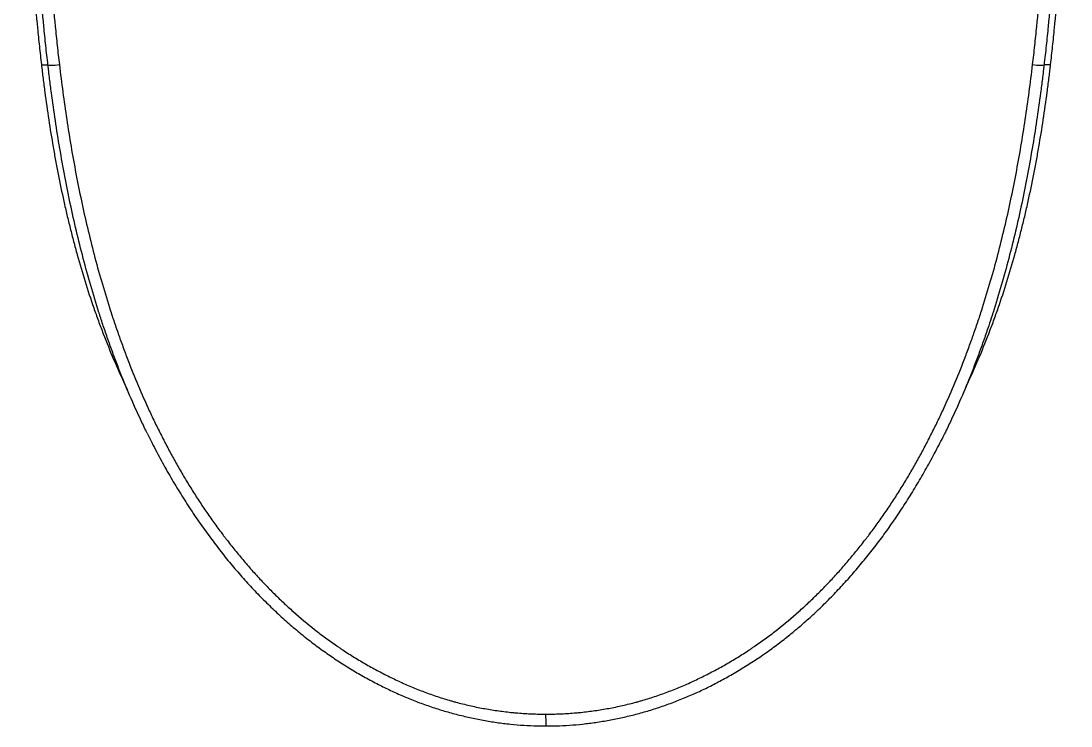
# Model space of a CAD drawing. Extents: x 86520 to 160660, y -2551 to 2752.
# Drawn here: x 89818 to 90218.6, y 1825.1 to 2094.2 of the extents above; entities that cross this region are included whole.
import ezdxf

# ---------------------------------------------------------------- set-up
doc = ezdxf.new("R2010")
doc.units = 0
doc.header["$LTSCALE"] = 10
doc.header["$MEASUREMENT"] = 0
doc.layers.add('1', color=7, linetype='CONTINUOUS')

msp = doc.modelspace()

# ---------------------------------------------------------------- linework, layer by layer
at = {"layer": '1', "color": 7, "linetype": 'CONTINUOUS'}
for p, q in [((89825.7801, 2077.5081), (89825.7825, 2077.5084)), ((90210.8069, 2077.5084), (90210.8093, 2077.5081))]:
    msp.add_line(p, q, dxfattribs=at)
for centre, major_axis, start_param, end_param in [((89833.2261, 2078.1208), (-4.9662, -0.58), 0.07051857, 1.43905424), ((90203.3633, 2078.1208), (-4.9662, 0.58), 1.70253841, 3.07107408)]:
    msp.add_ellipse(centre, major_axis=major_axis, ratio=0.094344, start_param=start_param, end_param=end_param, dxfattribs=at)
for points, knots in [([(89828.276, 2077.5092), (89827.9902, 2079.9543), (89827.7169, 2082.4), (89827.1936, 2087.2924), (89826.9435, 2089.739), (89826.2248, 2097.0795), (89825.7878, 2101.9741), (89825.1833, 2109.3152), (89824.9903, 2111.7621), (89824.6192, 2116.6553), (89824.4412, 2119.1009), (89823.9264, 2126.4346), (89823.6091, 2131.3192), (89823.0111, 2141.0767), (89822.7303, 2145.9497), (89822.3244, 2153.2482), (89822.1917, 2155.6786), (89821.931, 2160.5339), (89821.803, 2162.9588), (89821.5512, 2167.803), (89821.4274, 2170.2224), (89821.2468, 2173.8474), (89821.1875, 2175.055), (89821.0708, 2177.4689), (89821.0135, 2178.6752), (89820.9293, 2180.4836), (89820.9016, 2181.0862), (89820.8467, 2182.2911), (89820.7925, 2183.4956), (89820.7399, 2184.6996), (89820.6881, 2185.9032), (89820.6626, 2186.5049), (89820.5875, 2188.3095), (89820.5393, 2189.5117), (89820.4744, 2191.312), (89820.4539, 2191.9116), (89820.4246, 2192.8102), (89820.4102, 2193.2593), (89820.394, 2193.7831), (89820.3872, 2194.0075), (89820.3827, 2194.1571), (89820.3804, 2194.232), (89820.3781, 2194.3068)], [0, 0, 0, 0, 0.0625, 0.0625, 0.125, 0.125, 0.25, 0.25, 0.3125, 0.3125, 0.375, 0.375, 0.5, 0.5, 0.625, 0.625, 0.6875, 0.6875, 0.75, 0.75, 0.8125, 0.8125, 0.84375, 0.84375, 0.875, 0.875, 0.890625, 0.890625, 0.90625, 0.921875, 0.921875, 0.9375, 0.9375, 0.96875, 0.96875, 0.984375, 0.984375, 0.9921875, 0.99609375, 0.99804688, 0.99804688, 1, 1, 1, 1]), ([(89824.8607, 2193.2494), (89824.8767, 2192.6571), (89824.8936, 2192.0645), (89824.9291, 2190.8785), (89824.9478, 2190.2851), (89825.008, 2188.5034), (89825.0535, 2187.3133), (89825.1243, 2185.5267), (89825.1483, 2184.931), (89825.1973, 2183.7393), (89825.2471, 2182.5474), (89825.2984, 2181.3548), (89825.3505, 2180.1618), (89825.3769, 2179.5651), (89825.4571, 2177.7745), (89825.5118, 2176.5801), (89825.6233, 2174.1899), (89825.6801, 2172.9941), (89825.8533, 2169.4045), (89825.9724, 2167.0086), (89826.2155, 2162.2111), (89826.3395, 2159.8095), (89826.5928, 2155.0007), (89826.7221, 2152.5935), (89827.1186, 2145.3644), (89827.3942, 2140.5378), (89827.9835, 2130.8731), (89828.2973, 2126.0351), (89828.8077, 2118.7715), (89828.9844, 2116.3493), (89829.3531, 2111.503), (89829.929, 2104.2328), (89830.5821, 2096.9615), (89831.2987, 2089.6918), (89831.5481, 2087.2688), (89832.0701, 2082.4237), (89832.3427, 2080.0016), (89832.6279, 2077.5801)], [0, 0, 0, 0, 0.015625, 0.015625, 0.03125, 0.03125, 0.0625, 0.0625, 0.078125, 0.078125, 0.09375, 0.109375, 0.109375, 0.125, 0.125, 0.15625, 0.15625, 0.1875, 0.1875, 0.25, 0.25, 0.3125, 0.3125, 0.375, 0.375, 0.5, 0.5, 0.625, 0.625, 0.6875, 0.6875, 0.75, 0.875, 0.875, 0.9375, 0.9375, 1, 1, 1, 1]), ([(90203.9615, 2077.5801), (90204.2467, 2080.0016), (90204.5193, 2082.4237), (90205.0413, 2087.2688), (90205.2907, 2089.6918), (90206.0073, 2096.9615), (90206.4427, 2101.809), (90207.0443, 2109.0796), (90207.2363, 2111.503), (90207.605, 2116.3493), (90207.7817, 2118.7715), (90208.2921, 2126.0351), (90208.6058, 2130.8731), (90209.1952, 2140.5378), (90209.4708, 2145.3644), (90209.8673, 2152.5935), (90209.9966, 2155.0007), (90210.2499, 2159.8095), (90210.3738, 2162.2111), (90210.6169, 2167.0086), (90210.7361, 2169.4045), (90210.9093, 2172.9941), (90210.9661, 2174.1899), (90211.0776, 2176.5801), (90211.1323, 2177.7745), (90211.2125, 2179.5651), (90211.2389, 2180.1618), (90211.291, 2181.3548), (90211.3423, 2182.5474), (90211.3921, 2183.7393), (90211.4411, 2184.931), (90211.4651, 2185.5267), (90211.5359, 2187.3133), (90211.5814, 2188.5034), (90211.6416, 2190.2851), (90211.6603, 2190.8785), (90211.6958, 2192.0645), (90211.7127, 2192.6571), (90211.7287, 2193.2494)], [0, 0, 0, 0, 0.0625, 0.0625, 0.125, 0.125, 0.25, 0.25, 0.3125, 0.3125, 0.375, 0.375, 0.5, 0.5, 0.625, 0.625, 0.6875, 0.6875, 0.75, 0.75, 0.8125, 0.8125, 0.84375, 0.84375, 0.875, 0.875, 0.890625, 0.890625, 0.90625, 0.921875, 0.921875, 0.9375, 0.9375, 0.96875, 0.96875, 0.984375, 0.984375, 1, 1, 1, 1]), ([(90216.2112, 2194.3068), (90216.1933, 2193.7084), (90216.1746, 2193.1097), (90216.1355, 2191.9116), (90216.115, 2191.312), (90216.0501, 2189.5117), (90216.0019, 2188.3095), (90215.9268, 2186.5049), (90215.9013, 2185.9032), (90215.8495, 2184.6996), (90215.7968, 2183.4956), (90215.7427, 2182.2911), (90215.6878, 2181.0862), (90215.6601, 2180.4836), (90215.5759, 2178.6752), (90215.5185, 2177.4689), (90215.4019, 2175.055), (90215.3425, 2173.8474), (90215.162, 2170.2224), (90215.0382, 2167.803), (90214.7864, 2162.9588), (90214.6584, 2160.5339), (90214.3977, 2155.6786), (90214.265, 2153.2482), (90213.8591, 2145.9497), (90213.5783, 2141.0767), (90212.9803, 2131.3192), (90212.663, 2126.4346), (90212.1482, 2119.1009), (90211.9702, 2116.6553), (90211.5991, 2111.7621), (90211.4061, 2109.3152), (90210.8016, 2101.9741), (90210.3646, 2097.0795), (90209.6459, 2089.739), (90209.3958, 2087.2924), (90209.0033, 2083.6231), (90208.8696, 2082.4002), (90208.5961, 2079.9545), (90208.4563, 2078.7317), (90208.3134, 2077.5092)], [0, 0, 0, 0, 0.015625, 0.015625, 0.03125, 0.03125, 0.0625, 0.0625, 0.078125, 0.078125, 0.09375, 0.109375, 0.109375, 0.125, 0.125, 0.15625, 0.15625, 0.1875, 0.1875, 0.25, 0.25, 0.3125, 0.3125, 0.375, 0.375, 0.5, 0.5, 0.625, 0.625, 0.6875, 0.6875, 0.75, 0.75, 0.875, 0.875, 0.9375, 0.9375, 0.96875, 0.96875, 1, 1, 1, 1]), ([(89817.995, 2189.6758), (89818.0364, 2188.5059), (89818.0798, 2187.3361), (89818.169, 2184.9965), (89818.2149, 2183.8269), (89818.3568, 2180.318), (89818.457, 2177.979), (89818.7737, 2170.9628), (89819.0063, 2166.2863), (89819.3827, 2159.273), (89819.5127, 2156.9355), (89819.7811, 2152.2608), (89819.9194, 2149.9236), (89820.2035, 2145.2498), (89820.3492, 2142.9131), (89820.6475, 2138.2403), (89820.8, 2135.9041), (89821.1113, 2131.2321), (89821.2703, 2128.8963), (89821.596, 2124.2254), (89821.7625, 2121.8901), (89822.1045, 2117.2203), (89822.2799, 2114.8857), (89822.6426, 2110.2172), (89822.8297, 2107.8834), (89823.4127, 2100.884), (89823.8299, 2096.2204), (89824.5124, 2089.2302), (89824.7494, 2086.901), (89825.2446, 2082.2446), (89825.5028, 2079.9175), (89825.7729, 2077.5917)], [0, 0, 0, 0, 0.03125, 0.03125, 0.0625, 0.0625, 0.125, 0.125, 0.25, 0.25, 0.3125, 0.3125, 0.375, 0.375, 0.4375, 0.4375, 0.5, 0.5, 0.5625, 0.5625, 0.625, 0.625, 0.6875, 0.6875, 0.75, 0.75, 0.875, 0.875, 0.9375, 0.9375, 1, 1, 1, 1]), ([(90210.8165, 2077.5917), (90211.0866, 2079.9175), (90211.3448, 2082.2446), (90211.84, 2086.901), (90212.0769, 2089.2302), (90212.7595, 2096.2204), (90213.1767, 2100.8841), (90213.7597, 2107.8836), (90213.9468, 2110.2174), (90214.3095, 2114.8858), (90214.4849, 2117.2204), (90214.8269, 2121.8903), (90214.9934, 2124.2255), (90215.3191, 2128.8965), (90215.4781, 2131.2322), (90215.7894, 2135.9042), (90215.9419, 2138.2404), (90216.2402, 2142.9132), (90216.3859, 2145.2499), (90216.812, 2152.2606), (90217.0812, 2156.9353), (90217.5831, 2166.2864), (90217.8157, 2170.9628), (90218.1324, 2177.979), (90218.2326, 2180.318), (90218.3745, 2183.8269), (90218.4204, 2184.9965), (90218.5096, 2187.3361), (90218.553, 2188.5059), (90218.5944, 2189.6758)], [0, 0, 0, 0, 0.0625, 0.0625, 0.125, 0.125, 0.25, 0.25, 0.3125, 0.3125, 0.375, 0.375, 0.4375, 0.4375, 0.5, 0.5, 0.5625, 0.5625, 0.625, 0.625, 0.75, 0.75, 0.875, 0.875, 0.9375, 0.9375, 0.96875, 0.96875, 1, 1, 1, 1]), ([(89825.7825, 2077.5084), (89825.9858, 2075.7596), (89826.1958, 2074.0116), (89826.6304, 2070.5175), (89826.8549, 2068.7713), (89827.5513, 2063.5365), (89828.0461, 2060.0511), (89829.1035, 2053.0907), (89829.6661, 2049.6156), (89830.416, 2045.2787), (89830.5683, 2044.4116), (89830.8777, 2042.6784), (89831.3488, 2040.0802), (89831.8416, 2037.4865), (89832.8575, 2032.3052), (89833.575, 2028.8593), (89834.7166, 2023.7041), (89835.108, 2021.9879), (89835.7121, 2019.4172), (89835.9163, 2018.5608), (89836.3305, 2016.8495), (89836.9603, 2014.2848), (89837.6161, 2011.7268), (89838.2901, 2009.1735), (89838.5177, 2008.3232), (89838.9792, 2006.6241), (89839.2129, 2005.7753), (89840.3972, 2001.536), (89841.3936, 1998.1602), (89843.4903, 1991.4418), (89844.5907, 1988.0992), (89846.0349, 1983.943), (89846.3272, 1983.1128), (89846.9188, 1981.4548), (89847.2181, 1980.6268), (89848.1265, 1978.1467), (89848.7458, 1976.499), (89850.646, 1971.5735), (89851.9689, 1968.3131), (89854.73, 1961.8404), (89856.1682, 1958.6279), (89857.986, 1954.7598), (89858.3085, 1954.0806), (89858.6336, 1953.4027)], [0, 0, 0, 0, 0.04093831, 0.04093831, 0.08187661, 0.08187661, 0.16375322, 0.16375322, 0.24562984, 0.24562984, 0.26609899, 0.26609899, 0.28656814, 0.32750645, 0.32750645, 0.40938306, 0.40938306, 0.45032137, 0.45032137, 0.47079052, 0.47079052, 0.49125967, 0.53219798, 0.53219798, 0.55266713, 0.55266713, 0.57313628, 0.57313628, 0.6550129, 0.6550129, 0.73688951, 0.73688951, 0.75735866, 0.75735866, 0.77782781, 0.77782781, 0.81876612, 0.81876612, 0.90064273, 0.90064273, 0.98251934, 0.98251934, 1, 1, 1, 1]), ([(89847.8382, 1982.6243), (89847.8004, 1982.7423), (89847.7627, 1982.8604), (89846.6334, 1986.4018), (89845.5909, 1989.8356), (89843.5984, 1996.7231), (89842.6484, 2000.1767), (89840.8357, 2007.1025), (89839.9731, 2010.5747), (89837.5093, 2021.0172), (89836.0318, 2028.0135), (89834.032, 2038.5522), (89833.4015, 2042.0725), (89832.2077, 2049.1266), (89831.6444, 2052.6603), (89830.5803, 2059.7402), (89830.0794, 2063.2863), (89829.3715, 2068.6139), (89829.1428, 2070.3911), (89828.8101, 2073.0589), (89828.6463, 2074.3933), (89828.4597, 2075.951), (89828.3675, 2076.73), (89828.3217, 2077.1196), (89828.2988, 2077.3144), (89828.2874, 2077.4118), (89828.2817, 2077.4605), (89828.2789, 2077.4849), (89828.2776, 2077.4953), (89828.2768, 2077.5022), (89828.2764, 2077.5057), (89828.276, 2077.5092)], [0, 0, 0, 0, 0.0038187, 0.0038187, 0.11450551, 0.11450551, 0.22519232, 0.22519232, 0.33587913, 0.33587913, 0.55725275, 0.55725275, 0.66793957, 0.66793957, 0.77862638, 0.77862638, 0.88931319, 0.88931319, 0.94465659, 0.94465659, 0.9723283, 0.98616415, 0.99308207, 0.99654104, 0.99827052, 0.99913526, 0.99956763, 0.99978381, 0.99989191, 0.99989191, 1, 1, 1, 1]), ([(89832.6279, 2077.5801), (89833.0393, 2074.0878), (89833.4766, 2070.6003), (89834.4079, 2063.6364), (89834.9018, 2060.1599), (89835.9508, 2053.2191), (89836.5058, 2049.7547), (89837.6815, 2042.8391), (89838.3021, 2039.3879), (89840.2695, 2029.0558), (89841.7219, 2022.1965), (89844.9481, 2008.5448), (89846.7221, 2001.7525), (89849.6525, 1991.6213), (89850.6742, 1988.2538), (89852.2783, 1983.2178), (89852.825, 1981.5417), (89853.943, 1978.1947), (89854.5142, 1976.5238), (89855.2443, 1974.4387), (89855.3911, 1974.0218), (89855.6864, 1973.1885), (89855.8348, 1972.7721), (89856.2822, 1971.5242), (89857.1858, 1969.0331), (89858.1165, 1966.5562), (89860.015, 1961.622), (89861.3301, 1958.3584), (89864.0643, 1951.886), (89865.4834, 1948.6771), (89867.6928, 1943.9062), (89868.4427, 1942.323), (89869.9698, 1939.1709), (89870.7469, 1937.6021), (89872.3289, 1934.4789), (89873.1338, 1932.9246), (89874.7722, 1929.8312), (89875.6057, 1928.292), (89877.3026, 1925.2294), (89878.1658, 1923.7059), (89879.9237, 1920.6754), (89880.8182, 1919.1684), (89882.185, 1916.921), (89882.6447, 1916.174), (89883.5727, 1914.6847), (89884.0411, 1913.9423), (89885.4591, 1911.7219), (89886.4216, 1910.2507), (89887.8933, 1908.0587), (89888.3885, 1907.3305), (89889.3886, 1905.8792), (89889.8935, 1905.1561), (89890.9129, 1903.715), (89891.4275, 1902.997), (89892.466, 1901.566), (89892.9899, 1900.8529), (89894.0461, 1899.4313), (89894.5782, 1898.7226), (89895.3827, 1897.6628), (89895.6519, 1897.3102), (89896.0573, 1896.782), (89896.1927, 1896.6061), (89896.464, 1896.2545), (89896.5999, 1896.0788), (89897.2803, 1895.2015), (89897.8278, 1894.5029), (89898.9293, 1893.1126), (89899.4833, 1892.4208), (89900.5984, 1891.0448), (89901.1597, 1890.3605), (89902.29, 1889.0003), (89902.8593, 1888.3245), (89904.5795, 1886.3099), (89905.7427, 1884.984), (89908.102, 1882.3662), (89909.2981, 1881.0746), (89911.1165, 1879.1624), (89911.7267, 1878.5292), (89912.955, 1877.2711), (89913.5731, 1876.6463), (89915.4399, 1874.7845), (89916.7007, 1873.5604), (89919.2566, 1871.1477), (89920.5516, 1869.9593), (89924.4908, 1866.4502), (89927.1887, 1864.1858), (89931.3504, 1860.9087), (89932.7566, 1859.8362), (89935.6088, 1857.7327), (89937.0548, 1856.7016), (89938.7048, 1855.5659), (89938.8885, 1855.4401), (89939.2564, 1855.1891), (89939.4408, 1855.0639), (89939.9946, 1854.6895), (89940.3646, 1854.4416), (89941.4771, 1853.7031), (89942.222, 1853.2176), (89944.4666, 1851.7821), (89945.9759, 1850.8527), (89949.0194, 1849.0467), (89950.5535, 1848.1702), (89952.8726, 1846.8934), (89953.6486, 1846.4741), (89955.2065, 1845.648), (89955.9884, 1845.2413), (89958.3431, 1844.0402), (89959.9249, 1843.2652), (89963.1144, 1841.77), (89964.7221, 1841.0498), (89967.1541, 1840.0133), (89967.9682, 1839.6751), (89969.6035, 1839.0137), (89970.4246, 1838.6904), (89972.074, 1838.059), (89972.9023, 1837.751), (89974.5662, 1837.1505), (89975.4019, 1836.8582), (89977.081, 1836.2901), (89977.9244, 1836.0143), (89979.6192, 1835.4795), (89980.4706, 1835.2207), (89981.7536, 1834.845), (89982.3966, 1834.6604), (89983.0418, 1834.4805), (89983.4725, 1834.3616), (89983.6881, 1834.3027), (89984.7666, 1834.011), (89985.6309, 1833.7868), (89988.2289, 1833.1411), (89989.9672, 1832.7468), (89993.4565, 1832.0289), (89995.2073, 1831.7053), (89998.7215, 1831.1282), (90000.4848, 1830.8746), (90003.139, 1830.5466), (90004.0253, 1830.446), (90005.3571, 1830.3083), (90005.8014, 1830.2646), (90006.6908, 1830.1815), (90007.1359, 1830.1422), (90009.3629, 1829.9569), (90011.1468, 1829.8446), (90013.3794, 1829.7506), (90013.8261, 1829.7341), (90014.7195, 1829.7058), (90015.1663, 1829.694), (90016.5068, 1829.6656), (90017.4008, 1829.6561), (90018.2947, 1829.6561)], [0, 0, 0, 0, 0.03125, 0.03125, 0.0625, 0.0625, 0.09375, 0.09375, 0.125, 0.125, 0.1875, 0.1875, 0.25, 0.25, 0.28125, 0.28125, 0.296875, 0.296875, 0.3125, 0.3125, 0.31640625, 0.31640625, 0.3203125, 0.3203125, 0.328125, 0.34375, 0.34375, 0.375, 0.375, 0.40625, 0.40625, 0.421875, 0.421875, 0.4375, 0.4375, 0.453125, 0.453125, 0.46875, 0.46875, 0.484375, 0.484375, 0.5, 0.5, 0.5078125, 0.5078125, 0.515625, 0.515625, 0.53125, 0.53125, 0.5390625, 0.5390625, 0.546875, 0.546875, 0.5546875, 0.5546875, 0.5625, 0.5625, 0.5703125, 0.5703125, 0.57421875, 0.57421875, 0.57617188, 0.57617188, 0.578125, 0.578125, 0.5859375, 0.5859375, 0.59375, 0.59375, 0.6015625, 0.6015625, 0.609375, 0.609375, 0.625, 0.625, 0.640625, 0.640625, 0.6484375, 0.6484375, 0.65625, 0.65625, 0.671875, 0.671875, 0.6875, 0.6875, 0.71875, 0.71875, 0.734375, 0.734375, 0.75, 0.75, 0.75195312, 0.75195312, 0.75390625, 0.75390625, 0.7578125, 0.7578125, 0.765625, 0.765625, 0.78125, 0.78125, 0.796875, 0.796875, 0.8046875, 0.8046875, 0.8125, 0.8125, 0.828125, 0.828125, 0.84375, 0.84375, 0.8515625, 0.8515625, 0.859375, 0.859375, 0.8671875, 0.8671875, 0.875, 0.875, 0.8828125, 0.8828125, 0.890625, 0.890625, 0.89453125, 0.89648438, 0.89648438, 0.8984375, 0.8984375, 0.90625, 0.90625, 0.921875, 0.921875, 0.9375, 0.9375, 0.953125, 0.953125, 0.9609375, 0.9609375, 0.96484375, 0.96484375, 0.96875, 0.96875, 0.984375, 0.984375, 0.98828125, 0.98828125, 0.9921875, 0.9921875, 1, 1, 1, 1]), ([(90018.2947, 1829.6561), (90019.1886, 1829.6561), (90020.0825, 1829.6656), (90021.4231, 1829.694), (90021.8698, 1829.7058), (90022.7633, 1829.7341), (90023.2099, 1829.7506), (90025.4426, 1829.8446), (90027.2265, 1829.9569), (90029.4535, 1830.1422), (90029.8986, 1830.1815), (90030.788, 1830.2646), (90032.121, 1830.3957), (90033.4504, 1830.5466), (90036.1046, 1830.8746), (90037.8679, 1831.1282), (90041.3821, 1831.7053), (90043.1329, 1832.0289), (90046.6222, 1832.7468), (90048.3605, 1833.1411), (90050.9584, 1833.7868), (90051.8228, 1834.011), (90052.9013, 1834.3027), (90053.1169, 1834.3616), (90053.5476, 1834.4805), (90054.1928, 1834.6604), (90054.8358, 1834.845), (90056.1188, 1835.2207), (90056.9702, 1835.4795), (90058.665, 1836.0143), (90059.5084, 1836.2901), (90061.1875, 1836.8582), (90062.0232, 1837.1505), (90063.6871, 1837.751), (90064.5154, 1838.059), (90066.1648, 1838.6904), (90066.9859, 1839.0137), (90068.6212, 1839.6751), (90069.4353, 1840.0133), (90071.8673, 1841.0498), (90073.4749, 1841.77), (90076.6644, 1843.2652), (90078.2463, 1844.0402), (90080.601, 1845.2413), (90081.3829, 1845.648), (90082.9407, 1846.4741), (90083.7168, 1846.8934), (90086.0359, 1848.1702), (90087.57, 1849.0467), (90090.6135, 1850.8527), (90092.1228, 1851.7821), (90094.3674, 1853.2176), (90095.1123, 1853.7031), (90096.2248, 1854.4416), (90096.5948, 1854.6895), (90097.1486, 1855.0639), (90097.333, 1855.1891), (90097.7009, 1855.4401), (90099.3539, 1856.5727), (90100.9805, 1857.7327), (90103.8327, 1859.8362), (90105.239, 1860.9087), (90109.4007, 1864.1858), (90112.0986, 1866.4502), (90116.0378, 1869.9593), (90117.3328, 1871.1477), (90119.8887, 1873.5604), (90121.1495, 1874.7845), (90123.0163, 1876.6463), (90123.6344, 1877.2711), (90124.8627, 1878.5292), (90125.4729, 1879.1624), (90127.2913, 1881.0746), (90128.4874, 1882.3662), (90130.8467, 1884.984), (90132.0099, 1886.3099), (90133.7301, 1888.3245), (90134.2993, 1889.0003), (90135.4297, 1890.3605), (90135.9909, 1891.0448), (90137.1061, 1892.4208), (90137.6601, 1893.1126), (90138.7616, 1894.5029), (90139.3091, 1895.2015), (90139.9895, 1896.0788), (90140.1254, 1896.2545), (90140.3967, 1896.6061), (90140.5321, 1896.782), (90140.9375, 1897.3102), (90141.2067, 1897.6628), (90142.0112, 1898.7226), (90142.5433, 1899.4313), (90143.5995, 1900.8529), (90144.1234, 1901.566), (90145.1619, 1902.997), (90145.6765, 1903.715), (90146.6959, 1905.1561), (90147.2008, 1905.8792), (90148.2009, 1907.3305), (90148.6961, 1908.0587), (90150.1678, 1910.2507), (90151.1303, 1911.7219), (90152.5483, 1913.9423), (90153.0167, 1914.6847), (90153.9447, 1916.174), (90154.4044, 1916.921), (90155.7712, 1919.1684), (90156.6657, 1920.6754), (90158.4235, 1923.7059), (90159.2868, 1925.2294), (90160.9837, 1928.292), (90161.8172, 1929.8312), (90163.4556, 1932.9246), (90164.2605, 1934.4789), (90165.8425, 1937.6021), (90166.6196, 1939.1709), (90168.1467, 1942.323), (90168.8966, 1943.9062), (90171.106, 1948.6771), (90172.5251, 1951.886), (90175.2593, 1958.3584), (90176.5744, 1961.622), (90178.4729, 1966.5562), (90179.0934, 1968.2075), (90180.006, 1970.6938), (90180.3072, 1971.5242), (90180.7546, 1972.7721), (90180.903, 1973.1885), (90181.1982, 1974.0218), (90181.3451, 1974.4387), (90182.0752, 1976.5238), (90182.6464, 1978.1947), (90183.7644, 1981.5417), (90184.311, 1983.2178), (90185.9152, 1988.2538), (90186.9369, 1991.6213), (90189.8673, 2001.7525), (90191.6413, 2008.5448), (90194.8674, 2022.1965), (90196.3199, 2029.0558), (90198.2873, 2039.3879), (90198.9079, 2042.8391), (90200.0836, 2049.7547), (90200.6386, 2053.2191), (90201.6876, 2060.1599), (90202.1815, 2063.6364), (90203.1128, 2070.6003), (90203.5501, 2074.0878), (90203.9615, 2077.5801)], [0, 0, 0, 0, 0.0078125, 0.0078125, 0.01171875, 0.01171875, 0.015625, 0.015625, 0.03125, 0.03125, 0.03515625, 0.03515625, 0.0390625, 0.046875, 0.046875, 0.0625, 0.0625, 0.078125, 0.078125, 0.09375, 0.09375, 0.1015625, 0.1015625, 0.10351562, 0.10351562, 0.10546875, 0.109375, 0.109375, 0.1171875, 0.1171875, 0.125, 0.125, 0.1328125, 0.1328125, 0.140625, 0.140625, 0.1484375, 0.1484375, 0.15625, 0.15625, 0.171875, 0.171875, 0.1875, 0.1875, 0.1953125, 0.1953125, 0.203125, 0.203125, 0.21875, 0.21875, 0.234375, 0.234375, 0.2421875, 0.2421875, 0.24609375, 0.24609375, 0.24804687, 0.24804687, 0.25, 0.265625, 0.265625, 0.28125, 0.28125, 0.3125, 0.3125, 0.328125, 0.328125, 0.34375, 0.34375, 0.3515625, 0.3515625, 0.359375, 0.359375, 0.375, 0.375, 0.390625, 0.390625, 0.3984375, 0.3984375, 0.40625, 0.40625, 0.4140625, 0.4140625, 0.421875, 0.421875, 0.42382812, 0.42382812, 0.42578125, 0.42578125, 0.4296875, 0.4296875, 0.4375, 0.4375, 0.4453125, 0.4453125, 0.453125, 0.453125, 0.4609375, 0.4609375, 0.46875, 0.46875, 0.484375, 0.484375, 0.4921875, 0.4921875, 0.5, 0.5, 0.515625, 0.515625, 0.53125, 0.53125, 0.546875, 0.546875, 0.5625, 0.5625, 0.578125, 0.578125, 0.59375, 0.59375, 0.625, 0.625, 0.65625, 0.65625, 0.671875, 0.671875, 0.6796875, 0.6796875, 0.68359375, 0.68359375, 0.6875, 0.6875, 0.703125, 0.703125, 0.71875, 0.71875, 0.75, 0.75, 0.8125, 0.8125, 0.875, 0.875, 0.90625, 0.90625, 0.9375, 0.9375, 0.96875, 0.96875, 1, 1, 1, 1]), ([(90178.2633, 1954.046), (90178.4845, 1954.5101), (90178.7045, 1954.9749), (90180.4211, 1958.6278), (90181.8593, 1961.8402), (90184.6204, 1968.313), (90185.9434, 1971.5734), (90187.8436, 1976.4989), (90188.4629, 1978.1466), (90189.3713, 1980.6267), (90189.6706, 1981.4547), (90190.2621, 1983.1128), (90191.7236, 1987.2635), (90193.099, 1991.4417), (90195.1957, 1998.1601), (90196.1921, 2001.5359), (90197.3764, 2005.7752), (90197.6102, 2006.624), (90198.0716, 2008.3231), (90198.7546, 2010.8741), (90199.6291, 2014.2847), (90200.2589, 2016.8495), (90200.673, 2018.5608), (90200.8773, 2019.4171), (90201.4814, 2021.9879), (90201.8728, 2023.704), (90203.0144, 2028.8593), (90203.7319, 2032.3051), (90204.7477, 2037.4864), (90205.2406, 2040.0802), (90205.7117, 2042.6784), (90206.0211, 2044.4116), (90206.1734, 2045.2786), (90206.9233, 2049.6155), (90207.4859, 2053.0907), (90208.5433, 2060.0511), (90209.0381, 2063.5364), (90209.7345, 2068.7713), (90209.959, 2070.5175), (90210.2849, 2073.1381), (90210.4452, 2074.4487), (90210.6275, 2075.9784), (90210.7176, 2076.7433), (90210.7623, 2077.1258), (90210.7846, 2077.3171), (90210.7941, 2077.3991), (90210.8005, 2077.4537), (90210.8037, 2077.481), (90210.8069, 2077.5084)], [0, 0, 0, 0, 0.01202042, 0.01202042, 0.09435205, 0.09435205, 0.17668368, 0.17668368, 0.2178495, 0.2178495, 0.23843241, 0.23843241, 0.25901531, 0.34134695, 0.34134695, 0.42367858, 0.42367858, 0.44426149, 0.44426149, 0.46484439, 0.50601021, 0.52659312, 0.52659312, 0.54717603, 0.54717603, 0.58834184, 0.58834184, 0.67067347, 0.67067347, 0.71183929, 0.7324222, 0.7324222, 0.7530051, 0.7530051, 0.83533674, 0.83533674, 0.91766837, 0.91766837, 0.95883418, 0.95883418, 0.97941709, 0.98970855, 0.99485427, 0.99742714, 0.99871357, 0.99935678, 0.99935678, 1, 1, 1, 1]), ([(90208.3134, 2077.5092), (90208.3126, 2077.5023), (90208.3117, 2077.4953), (90208.3101, 2077.4814), (90208.3077, 2077.4605), (90208.302, 2077.4118), (90208.2906, 2077.3144), (90208.2677, 2077.1196), (90208.2219, 2076.73), (90208.1297, 2075.951), (90207.9431, 2074.3933), (90207.7793, 2073.0589), (90207.4466, 2070.3911), (90207.2179, 2068.6139), (90206.5099, 2063.2863), (90206.0091, 2059.7402), (90204.945, 2052.6603), (90204.3817, 2049.1266), (90203.1879, 2042.0725), (90202.5574, 2038.5522), (90200.5576, 2028.0135), (90199.0801, 2021.0172), (90196.6163, 2010.5747), (90195.7537, 2007.1025), (90193.941, 2000.1767), (90192.991, 1996.7231), (90190.9985, 1989.8356), (90189.956, 1986.4018), (90188.7464, 1982.6088), (90188.628, 1982.2392), (90188.5089, 1981.8698)], [0, 0, 0, 0, 0.00021444, 0.00021444, 0.00042888, 0.00085776, 0.00171552, 0.00343105, 0.0068621, 0.0137242, 0.0274484, 0.05489679, 0.05489679, 0.10979359, 0.10979359, 0.21958718, 0.21958718, 0.32938076, 0.32938076, 0.43917435, 0.43917435, 0.65876153, 0.65876153, 0.76855512, 0.76855512, 0.8783487, 0.8783487, 0.98814229, 0.98814229, 1, 1, 1, 1]), ([(90210.8069, 2077.5084), (90210.6705, 2077.5084), (90210.1385, 2077.5086), (90209.3074, 2077.5089), (90208.6126, 2077.5091), (90208.3134, 2077.5092)], [0, 0, 0, 0, 0.16410201, 0.63999008, 1, 1, 1, 1]), ([(90210.8069, 2077.5084), (90210.8069, 2077.5084), (90210.8069, 2077.5084), (90210.8101, 2077.5362), (90210.8133, 2077.564), (90210.8165, 2077.5917)], [0, 0, 0, 0, 0.00071496, 0.00071496, 1, 1, 1, 1]), ([(89866.1165, 1936.9069), (89865.936, 1937.2735), (89864.9713, 1939.2428), (89864.0278, 1941.2233), (89861.7664, 1946.0798), (89860.3145, 1949.3468), (89857.5182, 1955.9373), (89856.1737, 1959.2608), (89854.2337, 1964.2864), (89853.5998, 1965.9683), (89852.6676, 1968.501), (89852.2062, 1969.7698), (89851.7516, 1971.0422), (89851.4501, 1971.8913), (89851.3001, 1972.3163), (89850.5541, 1974.442), (89849.9706, 1976.1455), (89848.8684, 1979.4402), (89848.348, 1981.0311), (89847.8382, 1982.6243)], [0, 0, 0, 0, 0.02499999, 0.1341703, 0.1341703, 0.35251091, 0.35251091, 0.57085152, 0.57085152, 0.68002182, 0.68002182, 0.73460697, 0.76189955, 0.76189955, 0.78919213, 0.78919213, 0.89836243, 0.89836243, 1, 1, 1, 1]), ([(90188.5089, 1981.8698), (90188.0768, 1980.5288), (90187.6371, 1979.1894), (90186.6187, 1976.1455), (90186.0352, 1974.442), (90185.2893, 1972.3163), (90185.1393, 1971.8913), (90184.8378, 1971.0422), (90184.3832, 1969.7698), (90183.3065, 1966.8093), (90182.3557, 1964.2864), (90180.4157, 1959.2608), (90179.0712, 1955.9373), (90176.2749, 1949.3468), (90174.823, 1946.0798), (90172.5616, 1941.2233), (90171.5583, 1939.1171), (90170.5309, 1937.0235), (90170.2882, 1936.5325)], [0, 0, 0, 0, 0.08623913, 0.08623913, 0.19623804, 0.19623804, 0.22373776, 0.22373776, 0.25123749, 0.30623694, 0.41623584, 0.41623584, 0.63623364, 0.63623364, 0.85623144, 0.85623144, 0.96623034, 1, 1, 1, 1]), ([(89866.1391, 1936.9088), (89866.6183, 1935.9088), (89868.2179, 1932.6349), (89871.0662, 1927.2294), (89874.6792, 1920.7423), (89878.4001, 1914.4909), (89882.2284, 1908.4475), (89886.1602, 1902.6174), (89890.1886, 1897.0028), (89894.3082, 1891.6054), (89898.5141, 1886.4258), (89902.801, 1881.465), (89907.1737, 1876.7111), (89911.6203, 1872.1702), (89916.1352, 1867.8483), (89920.7019, 1863.756), (89925.3265, 1859.8829), (89929.9834, 1856.2424), (89934.6847, 1852.8301), (89939.4448, 1849.6175), (89944.3097, 1846.5692), (89949.2821, 1843.6842), (89954.1588, 1841.0726), (89959.0136, 1838.6742), (89963.8384, 1836.5073), (89968.8195, 1834.4864), (89973.8518, 1832.6581), (89978.9347, 1831.0215), (89984.0556, 1829.5804), (89989.2023, 1828.3378), (89994.3629, 1827.2955), (89999.5264, 1826.4552), (90004.6821, 1825.8161), (90009.8204, 1825.3838), (90014.3572, 1825.1645), (90017.1784, 1825.148), (90018.2949, 1825.1581)], [0, 0, 0, 0, 0.01671701, 0.05494277, 0.09209904, 0.12865493, 0.16460011, 0.1999287, 0.23464207, 0.26874796, 0.30225955, 0.33519479, 0.367554, 0.39959496, 0.4309654, 0.46173239, 0.49199233, 0.52185543, 0.55079259, 0.57951437, 0.60837559, 0.63728393, 0.6661215, 0.69171279, 0.71885798, 0.74579185, 0.77268508, 0.7995055, 0.82622354, 0.85281297, 0.87925127, 0.90551993, 0.93160463, 0.95749535, 0.98318633, 1, 1, 1, 1]), ([(90018.2946, 1825.1536), (90019.6018, 1825.1455), (90022.5822, 1825.1763), (90027.2472, 1825.4161), (90032.2935, 1825.8585), (90037.3603, 1826.4992), (90042.4387, 1827.3354), (90047.5197, 1828.3682), (90052.5935, 1829.597), (90057.6495, 1831.0207), (90062.6765, 1832.6379), (90067.6629, 1834.4459), (90072.5962, 1836.4419), (90077.4628, 1838.6199), (90082.2615, 1840.9863), (90087.1001, 1843.5713), (90091.9746, 1846.3856), (90096.8592, 1849.4319), (90101.6372, 1852.6431), (90106.2847, 1856.0029), (90110.7961, 1859.5102), (90115.2312, 1863.1939), (90119.6176, 1867.0813), (90123.9714, 1871.1943), (90128.2688, 1875.5155), (90132.5161, 1880.0543), (90136.6962, 1884.7989), (90140.7969, 1889.7444), (90144.8074, 1894.8793), (90148.7324, 1900.2139), (90152.5678, 1905.7479), (90156.3093, 1911.4795), (90159.9502, 1917.4071), (90163.4908, 1923.5241), (90166.9023, 1929.8373), (90169.1668, 1934.1877), (90170.2509, 1936.452), (90170.2865, 1936.5266)], [0, 0, 0, 0, 0.01972368, 0.04500017, 0.07048801, 0.09618258, 0.12207915, 0.14816896, 0.17443926, 0.20087333, 0.22745057, 0.25414669, 0.28093402, 0.30778189, 0.33462931, 0.36170261, 0.39060018, 0.41960148, 0.4486126, 0.47751328, 0.50618363, 0.53489032, 0.56456568, 0.59468357, 0.62533064, 0.65659242, 0.68855427, 0.72082215, 0.75361479, 0.78695306, 0.8208487, 0.85530893, 0.89033579, 0.9259254, 0.96206719, 0.9987509, 1, 1, 1, 1]), ([(90018.2948, 1825.1353), (90018.2948, 1825.1353), (90018.2948, 1825.1353), (90018.2948, 1825.1361), (90018.2948, 1825.1494), (90018.2948, 1825.2009), (90018.2948, 1825.2391), (90018.2948, 1825.3398), (90018.2948, 1825.4023), (90018.2948, 1825.5506), (90018.2948, 1825.6365), (90018.2948, 1825.8303), (90018.2948, 1825.9382), (90018.2947, 1826.1745), (90018.2947, 1826.3029), (90018.2947, 1826.5782), (90018.2947, 1826.7252), (90018.2947, 1827.0353), (90018.2947, 1827.1986), (90018.2947, 1827.539), (90018.2947, 1827.7161), (90018.2947, 1828.0815), (90018.2947, 1828.2699), (90018.2946, 1828.6549), (90018.2946, 1828.8517), (90018.2946, 1829.2506), (90018.2946, 1829.4527), (90018.2946, 1829.6561)], [0, 0, 0, 0, 0.00236145, 0.00236145, 0.085498, 0.085498, 0.16863454, 0.16863454, 0.25177109, 0.25177109, 0.33490763, 0.33490763, 0.41804418, 0.41804418, 0.50118073, 0.50118073, 0.58431727, 0.58431727, 0.66745382, 0.66745382, 0.75059036, 0.75059036, 0.83372691, 0.83372691, 0.91686345, 0.91686345, 1, 1, 1, 1])]:
    msp.add_open_spline(points, degree=3, knots=knots, dxfattribs=at)
for points, degree in [([(89825.7704, 2077.5915), (89825.7801, 2077.5081)], 1), ([(89825.7729, 2077.5917), (89825.7761, 2077.5639), (89825.7793, 2077.5362), (89825.7825, 2077.5084)], 3), ([(89825.7825, 2077.5084), (89826.6137, 2077.5087), (89827.4449, 2077.5089), (89828.276, 2077.5092)], 3), ([(90210.8093, 2077.5081), (90210.8229, 2077.6248)], 1)]:
    msp.add_open_spline(points, degree=degree, dxfattribs=at)

doc.saveas('drawing.dxf')
